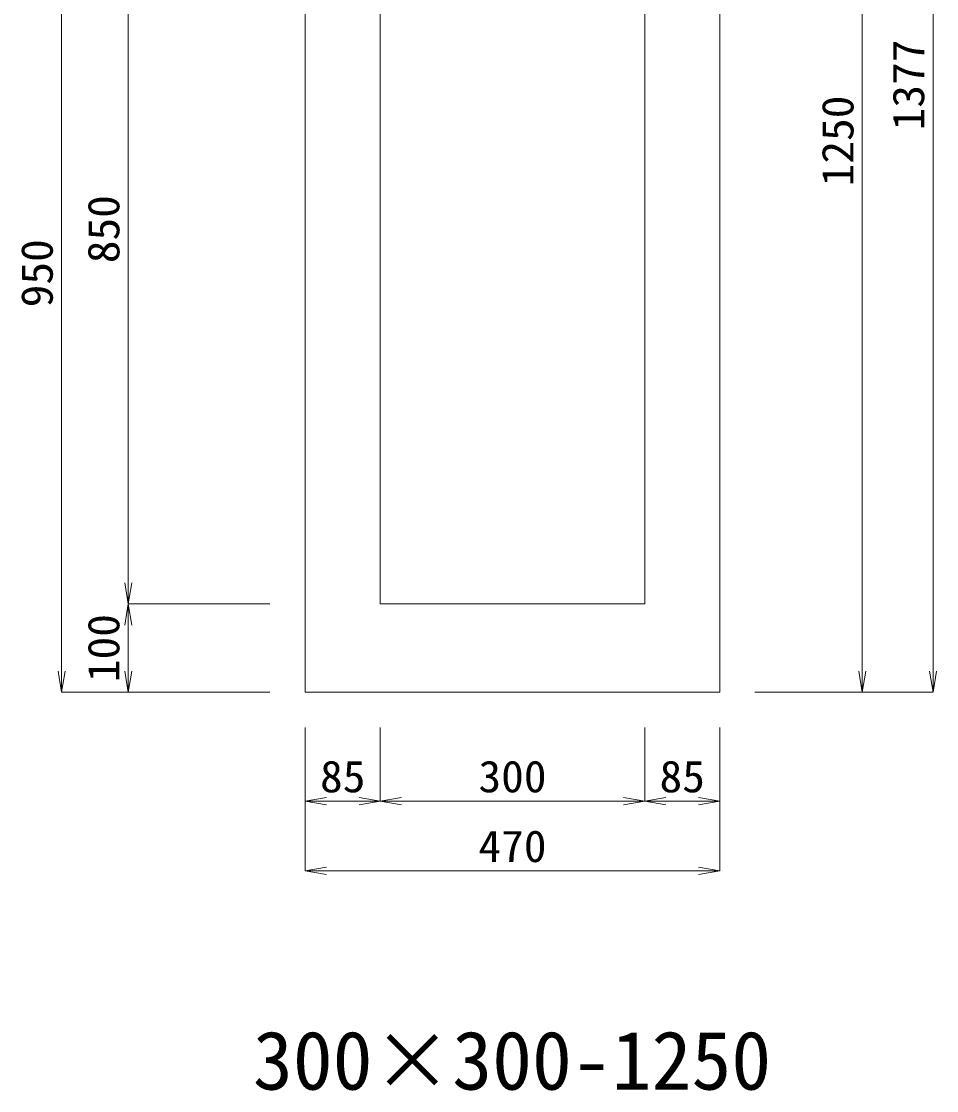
# Model space of a CAD drawing. Units: millimetres at full size. Extents: x -734 to 58102, y 49499 to 87169.
# Drawn here: x 12753 to 13790, y 64521 to 65733 of the extents above; entities that cross this region are included whole.
import ezdxf
from ezdxf.enums import TextEntityAlignment as Align

# ---------------------------------------------------------------- set-up
doc = ezdxf.new("R2010")
doc.units = ezdxf.units.MM
doc.header["$LTSCALE"] = 50
doc.linetypes.add('DASHED_SPACED', pattern=[12, 6, -6])
for name, color, linetype, lineweight in [('0_2', 7, 'DASHED_SPACED', 9), ('寸法線', 7, 'Continuous', 13), ('本体', 2, 'Continuous', 20)]:
    doc.layers.add(name, color=color, linetype=linetype, lineweight=lineweight)
doc.styles.add('ＭＳ ゴシック', font='')
doc.styles.add('ＭＳ 明朝', font='')
doc.styles.get('ＭＳ ゴシック').set_extended_font_data('MS Gothic')
doc.styles.get('ＭＳ 明朝').set_extended_font_data('MS Mincho')

# ---------------------------------------------------------------- blocks, each defined once
blk = doc.blocks.new('open_arrow')
at = {"color": 0, "linetype": 'Continuous', "lineweight": -2}
blk.add_lwpolyline([(7.5, 1.25), (0, 0), (7.5, -1.25)], dxfattribs=at)

msp = doc.modelspace()

# ---------------------------------------------------------------- linework, layer by layer
at = {"layer": '寸法線'}
for p, q in [((13786.49, 66349.65), (13786.49, 64972.65)), ((13706.23, 66222.65), (13706.23, 64972.65)), ((12798.14, 65922.65), (12798.14, 64972.65)), ((12873.69, 65072.65), (12873.69, 65922.65)), ((13034.48, 65072.65), (12873.69, 65072.65)), ((12873.69, 64972.65), (12873.69, 65072.65)), ((13034.48, 65072.65), (12873.69, 65072.65)), ((13034.48, 64972.65), (12798.14, 64972.65)), ((13034.48, 64972.65), (12873.69, 64972.65)), ((13584.52, 64972.65), (13786.49, 64972.65)), ((13584.52, 64972.65), (13706.23, 64972.65)), ((13074.5, 64932.63), (13074.5, 64770.06)), ((13074.5, 64932.63), (13074.5, 64849.11)), ((13159.5, 64932.63), (13159.5, 64849.11)), ((13159.5, 64932.63), (13159.5, 64849.11)), ((13459.5, 64932.63), (13459.5, 64849.11)), ((13459.5, 64932.63), (13459.5, 64849.11)), ((13544.5, 64932.63), (13544.5, 64770.06)), ((13544.5, 64932.63), (13544.5, 64849.11)), ((13074.5, 64849.11), (13159.5, 64849.11)), ((13159.5, 64849.11), (13459.5, 64849.11)), ((13459.5, 64849.11), (13544.5, 64849.11)), ((13074.5, 64770.06), (13544.5, 64770.06))]:
    msp.add_line(p, q, dxfattribs=at)
at = {"layer": '本体'}
for p, q in [((13074.5, 66222.65), (13074.5, 64972.65)), ((13544.5, 64972.65), (13544.5, 66222.65)), ((13159.5, 65993.17), (13159.5, 65072.65)), ((13459.5, 65993.17), (13459.5, 65072.65)), ((13159.5, 65072.65), (13459.5, 65072.65)), ((13074.5, 64972.65), (13544.5, 64972.65))]:
    msp.add_line(p, q, dxfattribs=at)

# ---------------------------------------------------------------- block references
at = {"layer": '寸法線', "xscale": 3.2, "yscale": 3.2}
for p, rotation in [((12873.69, 65072.65), 90), ((12873.69, 65072.65), 270), ((12798.14, 64972.65), 90), ((12873.69, 64972.65), 90), ((13706.23, 64972.65), 90), ((13786.49, 64972.65), 90), ((13159.5, 64849.11), 180), ((13459.5, 64849.11), 180), ((13544.5, 64849.11), 180), ((13544.5, 64770.06), 180)]:
    msp.add_blockref('open_arrow', p, dxfattribs=dict(at, rotation=rotation))
for p in [(13074.5, 64849.11), (13159.5, 64849.11), (13459.5, 64849.11), (13074.5, 64770.06)]:
    msp.add_blockref('open_arrow', p, dxfattribs=at)

# ---------------------------------------------------------------- texts
at = {"layer": '0_2', "style": 'ＭＳ ゴシック'}
msp.add_text('300×300-1250', height=66.46, dxfattribs=at).set_placement((13309.02, 64555.2), align=Align.MIDDLE_CENTER)
at = {"layer": '寸法線', "style": 'ＭＳ 明朝', "width": 1.05}
for s, p in [('1377', (13758.47, 65661.15)), ('1250', (13678.21, 65597.65)), ('850', (12845.67, 65497.65)), ('950', (12770.12, 65447.65)), ('100', (12845.67, 65022.65))]:
    msp.add_text(s, height=36.03, rotation=90, dxfattribs=at).set_placement(p, align=Align.MIDDLE_CENTER)
for s, p in [('85', (13117, 64877.13)), ('300', (13309.5, 64877.13)), ('85', (13502, 64877.13)), ('470', (13309.5, 64798.08))]:
    msp.add_text(s, height=36.03, dxfattribs=at).set_placement(p, align=Align.MIDDLE_CENTER)

doc.saveas('drawing.dxf')
